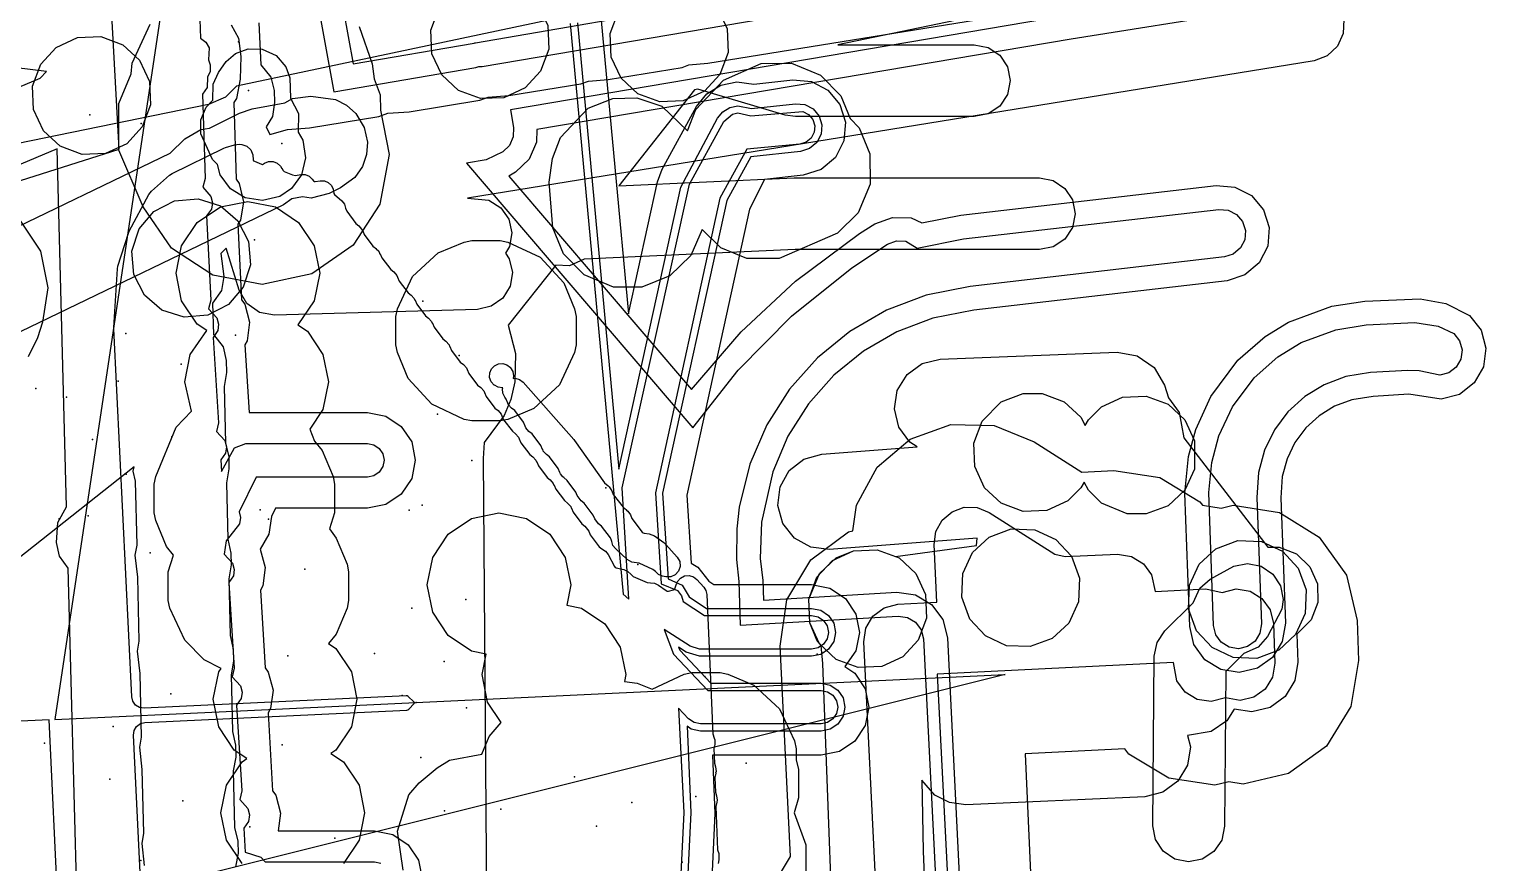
# Model space of a CAD drawing. Header units: metres. Extents: x -3943 to -3664, y 4962 to 6622.
# Drawn here: x -3886 to -3825.1, y 6427.3 to 6462.1 of the extents above; entities that cross this region are included whole.
import ezdxf

# ---------------------------------------------------------------- set-up
doc = ezdxf.new("R2010")
doc.units = ezdxf.units.M
for name, color, linetype in [('AI_GREENING_EXCLUSIONS', 1, 'Continuous'), ('AI_GREENING_LAWN', 82, 'Continuous'), ('AI_GREENING_REJECTED', 6, 'Continuous')]:
    doc.layers.add(name, color=color, linetype=linetype)

msp = doc.modelspace()

# ---------------------------------------------------------------- linework, layer by layer
at = {"layer": 'AI_GREENING_EXCLUSIONS'}
for points in [[(-3885.152, 6575.617), (-3890.289, 6548.12), (-3882.609, 6548.412), (-3850.632, 6549.631), (-3883.688, 6541.7), (-3888.047, 6514.566), (-3849.073, 6516.393), (-3882.057, 6508.173), (-3885.168, 6487.666), (-3847.755, 6489.485), (-3880.725, 6481.207), (-3882.028, 6472.516), (-3847.013, 6474.218), (-3879.983, 6465.94), (-3884.885, 6433.239), (-3877.129, 6433.606), (-3845.165, 6435.116), (-3878.147, 6426.884)], [(-3884.743, 6425.237), (-3885.121, 6433.228), (-3893.112, 6432.851), (-3925.076, 6431.34), (-3892.094, 6439.573), (-3887.147, 6472.267), (-3926.918, 6470.333), (-3893.948, 6478.61), (-3892.645, 6487.302), (-3927.661, 6485.599), (-3894.691, 6493.877), (-3891.614, 6514.398), (-3928.985, 6512.646), (-3896, 6520.867), (-3891.875, 6548.059), (-3898.598, 6547.803), (-3930.574, 6546.584), (-3897.519, 6554.516)], [(-3898.969, 6451.741), (-3882.191, 6457.061), (-3883.53, 6481.513), (-3898.363, 6472.059)], [(-3886.118, 6462.899), (-3885.014, 6462.646), (-3879.461, 6463.787), (-3878.68, 6463.792), (-3878.194, 6463.594), (-3853.95, 6468.737), (-3853.169, 6468.747), (-3852.445, 6468.457), (-3851.886, 6467.912), (-3851.578, 6467.195), (-3851.568, 6466.415), (-3851.858, 6465.69), (-3852.402, 6465.131), (-3853.12, 6464.824), (-3877.292, 6459.696), (-3877.745, 6459.238), (-3878.464, 6458.935), (-3888.749, 6456.822)], [(-3878.888, 6464.445), (-3878.796, 6461.707), (-3878.571, 6461.537), (-3878.436, 6461.299), (-3878.465, 6460.802), (-3878.386, 6460.583), (-3878.399, 6460.31), (-3878.509, 6460.077), (-3878.514, 6459.638), (-3878.716, 6459.364), (-3878.597, 6455.833), (-3878.694, 6455.478), (-3878.36, 6455.093), (-3878.298, 6454.827), (-3878.342, 6454.558), (-3878.544, 6454.283), (-3878.371, 6450.751), (-3878.457, 6450.394), (-3878.112, 6450.019), (-3878.041, 6449.755), (-3878.078, 6449.484), (-3878.272, 6449.204), (-3878.043, 6445.629), (-3878.13, 6445.271), (-3877.785, 6444.897), (-3877.714, 6444.633), (-3877.75, 6444.362), (-3877.945, 6444.082), (-3877.914, 6443.601), (-3877.372, 6444.588), (-3876.9, 6444.771), (-3871.819, 6444.771), (-3871.551, 6444.718), (-3871.324, 6444.566), (-3871.172, 6444.339), (-3871.119, 6444.071), (-3871.172, 6443.804), (-3871.324, 6443.576), (-3871.551, 6443.425), (-3871.819, 6443.371), (-3876.465, 6443.371), (-3877.184, 6441.92), (-3877.124, 6441.684), (-3877.162, 6441.413), (-3877.729, 6440.701), (-3877.803, 6440.149), (-3877.457, 6439.774), (-3877.387, 6439.51), (-3877.423, 6439.24), (-3877.617, 6438.96), (-3877.389, 6435.384), (-3877.475, 6435.027), (-3877.13, 6434.652), (-3877.06, 6434.388), (-3877.096, 6434.117), (-3877.29, 6433.837), (-3877.07, 6430.256), (-3877.159, 6429.9), (-3876.816, 6429.522), (-3876.748, 6429.258), (-3876.786, 6428.987), (-3876.983, 6428.709), (-3876.925, 6427.698), (-3876.277, 6427.492), (-3876.095, 6427.298), (-3871.529, 6427.298), (-3871.261, 6427.244)], [(-3876.352, 6462.348), (-3876.273, 6460.587), (-3875.864, 6460.078), (-3875.724, 6459.51), (-3875.701, 6459.01), (-3875.79, 6458.432), (-3876.052, 6457.997), (-3875.903, 6457.684), (-3875.162, 6457.889), (-3874.246, 6457.953), (-3871.343, 6458.423), (-3870.967, 6458.563), (-3870.081, 6458.628), (-3867.119, 6459.109), (-3866.772, 6459.238), (-3865.917, 6459.304), (-3862.895, 6459.794), (-3862.577, 6459.912), (-3861.753, 6459.979), (-3858.671, 6460.479), (-3858.382, 6460.586), (-3857.589, 6460.655), (-3832.894, 6464.66)], [(-3874.002, 6463.752), (-3873.219, 6459.461), (-3867.293, 6460.47), (-3867.162, 6460.52), (-3867.021, 6460.516), (-3842.89, 6464.623)], [(-3872.833, 6462.913), (-3872.415, 6460.624), (-3867.361, 6461.494), (-3867.33, 6461.506), (-3867.297, 6461.505), (-3857.426, 6463.204)], [(-3843.837, 6463.151), (-3852.161, 6461.428), (-3846.458, 6461.428), (-3845.884, 6461.313), (-3845.397, 6460.988), (-3845.072, 6460.502), (-3844.958, 6459.928), (-3845.072, 6459.354), (-3845.397, 6458.867), (-3845.884, 6458.542), (-3846.458, 6458.428), (-3853.934, 6458.428), (-3854.363, 6458.49), (-3858.006, 6459.576), (-3858.145, 6459.539), (-3861.317, 6455.535), (-3853.983, 6455.868), (-3843.739, 6455.868), (-3843.165, 6455.754), (-3842.679, 6455.429), (-3842.353, 6454.942), (-3842.239, 6454.368), (-3842.353, 6453.794), (-3842.679, 6453.308), (-3843.165, 6452.983), (-3843.739, 6452.868), (-3853.949, 6452.868), (-3862.766, 6452.465), (-3863.375, 6452.198), (-3863.946, 6452.215), (-3865.932, 6449.707), (-3865.638, 6448.535), (-3865.657, 6447.341), (-3865.831, 6446.612), (-3866.109, 6445.946), (-3866.936, 6444.816), (-3866.98, 6444.138), (-3865.94, 6306.141)], [(-3831.021, 6462.478), (-3831.042, 6461.893), (-3831.285, 6461.361), (-3831.713, 6460.962), (-3832.261, 6460.758), (-3867.634, 6455.02), (-3866.748, 6454.931), (-3866.252, 6454.621), (-3865.913, 6454.144), (-3865.782, 6453.573), (-3865.88, 6452.996), (-3866.054, 6452.717), (-3865.891, 6452.487), (-3865.76, 6451.917), (-3865.857, 6451.34), (-3866.168, 6450.844), (-3866.645, 6450.505), (-3867.216, 6450.374), (-3875.701, 6450.126), (-3876.332, 6450.245), (-3876.855, 6450.616), (-3877.175, 6451.172), (-3877.73, 6452.924), (-3877.947, 6452.71), (-3877.824, 6451.743), (-3877.921, 6451.166), (-3878.291, 6450.627), (-3878.252, 6449.318), (-3877.85, 6448.802), (-3877.719, 6448.232), (-3877.704, 6447.732), (-3877.803, 6447.152), (-3877.747, 6444.781), (-3877.618, 6444.208), (-3877.606, 6443.708), (-3877.708, 6443.129), (-3877.653, 6440.77), (-3877.524, 6440.196), (-3877.512, 6439.697), (-3877.614, 6439.118), (-3877.559, 6436.758), (-3877.43, 6436.185), (-3877.418, 6435.685), (-3877.52, 6435.107), (-3877.464, 6432.747), (-3877.335, 6432.174), (-3877.323, 6431.674), (-3877.425, 6431.095), (-3877.37, 6428.736), (-3877.241, 6428.162), (-3877.229, 6427.662), (-3877.331, 6427.084)], [(-3842.57, 6462.648), (-3865.839, 6458.711), (-3865.713, 6457.967), (-3865.724, 6457.577), (-3865.883, 6457.221), (-3866.166, 6456.952), (-3866.861, 6456.615), (-3867.677, 6456.474), (-3858.224, 6445.427), (-3856.331, 6447.829), (-3854.092, 6450.091), (-3851.576, 6452.106), (-3850.08, 6453.092), (-3849.715, 6453.231), (-3849.325, 6453.219), (-3848.849, 6452.931), (-3846.907, 6453.316), (-3836.234, 6454.551), (-3835.845, 6454.52), (-3835.498, 6454.342), (-3835.245, 6454.044), (-3835.126, 6453.673), (-3835.157, 6453.284), (-3835.335, 6452.937), (-3835.633, 6452.684), (-3836.004, 6452.565), (-3846.636, 6451.334), (-3848.463, 6450.968), (-3850.131, 6450.336), (-3851.657, 6449.455), (-3853.017, 6448.347), (-3854.183, 6447.037), (-3855.131, 6445.551), (-3855.835, 6443.912), (-3856.278, 6442.115), (-3856.38, 6441.205), (-3856.403, 6439.932), (-3856.3, 6439.012), (-3856.242, 6437.177), (-3849.637, 6437.556), (-3849.249, 6437.502), (-3848.912, 6437.302), (-3848.677, 6436.988), (-3848.581, 6436.608), (-3847.987, 6424.728)], [(-3835.214, 6462.806), (-3842.406, 6461.662), (-3864.734, 6457.886), (-3864.748, 6457.355), (-3865.067, 6456.642), (-3865.634, 6456.106), (-3865.906, 6455.943), (-3858.281, 6447.032), (-3856.204, 6449.437), (-3853.934, 6451.552), (-3851.251, 6453.538), (-3850.61, 6453.94), (-3849.881, 6454.217), (-3849.101, 6454.193), (-3848.65, 6453.99), (-3847.022, 6454.31), (-3836.349, 6455.545), (-3835.571, 6455.481), (-3834.877, 6455.125), (-3834.371, 6454.531), (-3834.132, 6453.788), (-3834.196, 6453.01), (-3834.552, 6452.316), (-3835.146, 6451.81), (-3835.889, 6451.571), (-3846.48, 6450.346), (-3848.186, 6450.004), (-3849.701, 6449.43), (-3851.088, 6448.629), (-3852.323, 6447.622), (-3853.383, 6446.432), (-3854.244, 6445.082), (-3854.884, 6443.593), (-3855.353, 6441.489), (-3855.403, 6439.961), (-3855.3, 6439.049), (-3855.274, 6438.227), (-3849.695, 6438.555), (-3848.918, 6438.445), (-3848.244, 6438.046), (-3847.774, 6437.418), (-3847.582, 6436.658), (-3846.988, 6424.778)], [(-3862.051, 6462.437), (-3860.911, 6450.188), (-3859.704, 6455.698), (-3859.501, 6456.236), (-3858.061, 6458.846), (-3857.632, 6459.38), (-3857.048, 6459.739), (-3856.378, 6459.879), (-3855.67, 6459.775), (-3854.043, 6459.955), (-3853.266, 6459.888), (-3852.573, 6459.528), (-3852.071, 6458.93), (-3851.836, 6458.186), (-3851.904, 6457.409), (-3852.264, 6456.716), (-3852.861, 6456.214), (-3853.605, 6455.979), (-3855.223, 6455.8), (-3855.859, 6454.558), (-3858.476, 6442.618), (-3858.291, 6439.767), (-3858.015, 6439.612), (-3857.551, 6439.02), (-3857.344, 6438.882), (-3853.257, 6438.882), (-3852.492, 6438.73), (-3851.843, 6438.296), (-3851.409, 6437.647), (-3851.257, 6436.882), (-3851.409, 6436.117), (-3851.867, 6435.452), (-3851.449, 6435.173), (-3851.016, 6434.524), (-3850.863, 6433.759), (-3851.016, 6432.993), (-3851.449, 6432.344), (-3852.098, 6431.911), (-3852.863, 6431.759), (-3857.406, 6431.759), (-3857.305, 6429.316), (-3857.469, 6425.7)], [(-3897.504, 6454.979), (-3885.502, 6460.028), (-3885.237, 6460.303), (-3898.672, 6461.946)], [(-3872.163, 6462.186), (-3871.621, 6460.632), (-3871.543, 6460.009), (-3871.293, 6459.341), (-3871.273, 6458.695), (-3870.905, 6456.838), (-3871.296, 6454.772), (-3872.414, 6453.052), (-3874.14, 6451.858), (-3876.219, 6451.416), (-3878.285, 6451.807), (-3880.005, 6452.925), (-3881.199, 6454.651), (-3882.215, 6457.017), (-3882.215, 6458.967), (-3881.699, 6460.211), (-3881.655, 6460.66), (-3880.899, 6462.291)], [(-3877.514, 6462.257), (-3877.202, 6461.708), (-3877.106, 6460.933), (-3877.138, 6459.995), (-3877.297, 6459.182), (-3877.404, 6459.009), (-3877.308, 6455.814), (-3877.176, 6455.631), (-3876.998, 6454.871), (-3877.125, 6454.101), (-3877.232, 6453.929), (-3877.082, 6450.771), (-3876.945, 6450.592), (-3876.744, 6449.838), (-3876.847, 6449.064), (-3876.949, 6448.889), (-3876.769, 6446.071), (-3871.819, 6446.071), (-3871.053, 6445.919), (-3870.404, 6445.486), (-3869.971, 6444.837), (-3869.819, 6444.071), (-3869.971, 6443.306), (-3870.404, 6442.657), (-3871.053, 6442.224), (-3871.819, 6442.071), (-3875.659, 6442.071), (-3875.83, 6441.726), (-3875.936, 6440.982), (-3876.302, 6440.363), (-3876.09, 6439.593), (-3876.193, 6438.82), (-3876.295, 6438.644), (-3876.1, 6435.404), (-3875.963, 6435.225), (-3875.763, 6434.471), (-3875.866, 6433.698), (-3875.968, 6433.522), (-3875.781, 6430.267), (-3875.645, 6430.087), (-3875.45, 6429.331), (-3875.554, 6428.598), (-3871.529, 6428.598), (-3870.764, 6428.445), (-3870.115, 6428.012), (-3869.681, 6427.363), (-3869.529, 6426.598)], [(-3863.345, 6462.316), (-3861.128, 6438.48), (-3860.899, 6438.269), (-3861.174, 6442.92), (-3858.363, 6455.608), (-3856.923, 6458.218), (-3856.568, 6458.531), (-3856.334, 6458.58), (-3855.802, 6458.452), (-3853.629, 6458.639), (-3853.386, 6458.513), (-3853.211, 6458.304), (-3853.128, 6458.044), (-3853.152, 6457.772), (-3853.278, 6457.529), (-3853.487, 6457.354), (-3853.747, 6457.271), (-3855.962, 6457.061), (-3857.088, 6455.021), (-3859.785, 6442.717), (-3859.538, 6438.903), (-3858.862, 6438.626), (-3858.693, 6438.411), (-3858.628, 6438.175), (-3857.737, 6437.582), (-3853.257, 6437.582), (-3852.989, 6437.529), (-3852.762, 6437.377), (-3852.611, 6437.15), (-3852.557, 6436.882), (-3852.611, 6436.614), (-3852.762, 6436.387), (-3852.989, 6436.235), (-3853.257, 6436.182), (-3857.949, 6436.182), (-3858.337, 6436.299), (-3859.421, 6437.008), (-3859.023, 6435.968), (-3857.594, 6434.459), (-3852.863, 6434.459), (-3852.596, 6434.405), (-3852.368, 6434.254), (-3852.217, 6434.027), (-3852.163, 6433.759), (-3852.217, 6433.491), (-3852.368, 6433.264), (-3852.596, 6433.112), (-3852.863, 6433.059), (-3857.895, 6433.059), (-3858.172, 6433.116), (-3858.403, 6433.277), (-3858.817, 6433.715), (-3858.604, 6429.362), (-3858.785, 6425.675)], [(-3863.046, 6462.344), (-3861.312, 6443.692), (-3858.727, 6455.484), (-3857.186, 6458.363), (-3856.971, 6458.63), (-3856.679, 6458.809), (-3856.344, 6458.879), (-3855.772, 6458.758), (-3853.934, 6458.961), (-3853.545, 6458.927), (-3853.199, 6458.747), (-3852.948, 6458.449), (-3852.83, 6458.077), (-3852.864, 6457.688), (-3853.044, 6457.342), (-3853.343, 6457.091), (-3853.715, 6456.973), (-3855.792, 6456.749), (-3856.804, 6454.914), (-3859.483, 6442.694), (-3859.251, 6439.125), (-3858.666, 6438.853), (-3858.376, 6438.368), (-3857.646, 6437.882), (-3853.257, 6437.882), (-3852.875, 6437.806), (-3852.55, 6437.589), (-3852.333, 6437.265), (-3852.257, 6436.882), (-3852.333, 6436.499), (-3852.55, 6436.175), (-3852.875, 6435.958), (-3853.257, 6435.882), (-3857.949, 6435.882), (-3858.503, 6436.05), (-3858.818, 6436.259), (-3858.766, 6436.134), (-3857.465, 6434.759), (-3852.863, 6434.759), (-3852.481, 6434.683), (-3852.156, 6434.466), (-3851.94, 6434.141), (-3851.863, 6433.759), (-3851.94, 6433.376), (-3852.156, 6433.052), (-3852.481, 6432.835), (-3852.863, 6432.759), (-3857.895, 6432.759), (-3858.29, 6432.84), (-3858.459, 6432.958), (-3858.305, 6429.352), (-3858.485, 6425.664)], [(-3887.64, 6453.248), (-3880.062, 6456.894), (-3879.452, 6457.497), (-3878.78, 6457.893), (-3878.419, 6457.943), (-3877.172, 6458.571), (-3876.643, 6458.75), (-3875.273, 6459.007), (-3874.957, 6459.185), (-3874.183, 6459.28), (-3873.155, 6459.134), (-3872.688, 6458.898), (-3872.299, 6458.55), (-3871.954, 6457.976), (-3871.819, 6457.358), (-3871.859, 6456.836), (-3872.031, 6456.344), (-3872.351, 6455.885), (-3872.949, 6455.444), (-3873.415, 6455.22), (-3874.171, 6455.025), (-3874.532, 6455.077), (-3874.981, 6454.992), (-3875.323, 6454.735), (-3886.71, 6449.257)], [(-3887.64, 6453.248), (-3880.062, 6456.894), (-3879.452, 6457.497), (-3878.78, 6457.893), (-3878.419, 6457.943), (-3877.172, 6458.571), (-3876.643, 6458.75), (-3875.273, 6459.007), (-3874.957, 6459.185), (-3874.183, 6459.28), (-3873.155, 6459.134), (-3872.688, 6458.898), (-3872.299, 6458.55), (-3871.954, 6457.976), (-3871.819, 6457.358), (-3871.859, 6456.836), (-3872.031, 6456.344), (-3872.351, 6455.885), (-3872.949, 6455.444), (-3873.415, 6455.22), (-3874.171, 6455.025), (-3874.532, 6455.077), (-3874.981, 6454.992), (-3875.323, 6454.735), (-3886.71, 6449.257)], [(-3883.945, 6425.44), (-3884.323, 6439.566), (-3884.69, 6440.062), (-3884.82, 6440.632), (-3884.753, 6441.476), (-3884.392, 6442.126), (-3884.792, 6457.072), (-3896.585, 6452.111)], [(-3877.062, 6427.228), (-3877.712, 6428.201), (-3877.941, 6429.349), (-3877.712, 6430.498), (-3877.062, 6431.471), (-3876.854, 6431.61), (-3877.385, 6431.965), (-3878.035, 6432.938), (-3878.264, 6434.086), (-3878.035, 6435.234), (-3877.939, 6435.378), (-3878.641, 6435.739), (-3879.452, 6436.55), (-3880.082, 6437.896), (-3880.147, 6438.219), (-3880.147, 6439.406), (-3879.926, 6440.102), (-3880.214, 6440.475), (-3880.667, 6441.559), (-3880.732, 6441.881), (-3880.732, 6443.068), (-3880.667, 6443.391), (-3879.813, 6445.448), (-3879.174, 6446.12), (-3879.451, 6447.341), (-3879.223, 6448.489), (-3878.533, 6449.488), (-3878.937, 6449.758), (-3879.587, 6450.731), (-3879.816, 6451.879), (-3879.587, 6453.027), (-3878.937, 6454), (-3877.964, 6454.651), (-3876.816, 6454.879), (-3875.668, 6454.651), (-3874.694, 6454), (-3874.044, 6453.027), (-3873.816, 6451.879), (-3874.044, 6450.731), (-3874.733, 6449.732), (-3874.33, 6449.462), (-3873.68, 6448.489), (-3873.451, 6447.341), (-3873.68, 6446.193), (-3874.234, 6445.363), (-3874.027, 6444.875), (-3873.712, 6444.474), (-3873.259, 6443.391), (-3873.194, 6443.068), (-3873.194, 6441.881), (-3873.405, 6441.211), (-3873.128, 6440.812), (-3872.674, 6439.729), (-3872.609, 6439.406), (-3872.609, 6438.219), (-3872.674, 6437.896), (-3873.128, 6436.813), (-3873.445, 6436.41), (-3873.142, 6436.208), (-3872.492, 6435.234), (-3872.264, 6434.086), (-3872.492, 6432.938), (-3873.142, 6431.965), (-3873.351, 6431.826), (-3872.819, 6431.471), (-3872.169, 6430.498), (-3871.941, 6429.349), (-3872.169, 6428.201), (-3872.819, 6427.228)], [(-3886.346, 6454.105), (-3885.478, 6452.808), (-3885.174, 6451.277), (-3885.395, 6449.836), (-3885.607, 6449.181), (-3886, 6448.391)], [(-3852.194, 6419.597), (-3852.783, 6435.587), (-3852.861, 6436.333), (-3853.035, 6436.559), (-3853.337, 6437.282), (-3853.376, 6438.268), (-3852.928, 6439.344), (-3852.229, 6439.991), (-3851.506, 6440.293), (-3850.52, 6440.332), (-3849.745, 6440.05), (-3846.371, 6440.511), (-3846.344, 6440.819), (-3852.517, 6440.344), (-3853.292, 6440.437), (-3853.972, 6440.819), (-3854.455, 6441.433), (-3854.665, 6442.184), (-3854.572, 6442.959), (-3854.19, 6443.639), (-3853.576, 6444.122), (-3852.824, 6444.332), (-3848.85, 6444.638), (-3849.156, 6444.825), (-3849.615, 6445.456), (-3849.798, 6446.215), (-3849.676, 6446.986), (-3849.269, 6447.651), (-3848.638, 6448.11), (-3847.879, 6448.293), (-3840.494, 6448.588), (-3839.648, 6448.438), (-3838.944, 6447.946), (-3838.511, 6447.204), (-3838.339, 6446.673), (-3837.896, 6446.066), (-3837.701, 6445.007), (-3834.195, 6440.434), (-3833.723, 6440.445), (-3832.995, 6440.163), (-3832.431, 6439.623), (-3832.116, 6438.909), (-3832.099, 6438.129), (-3832.381, 6437.402), (-3832.985, 6436.809), (-3832.937, 6435.637), (-3833.058, 6434.866), (-3833.464, 6434.2), (-3834.095, 6433.74), (-3834.853, 6433.557), (-3835.596, 6433.673), (-3835.911, 6433.184), (-3836.553, 6432.74), (-3837.542, 6432.571), (-3837.427, 6432.105), (-3837.545, 6431.334), (-3837.949, 6430.666), (-3838.578, 6430.204), (-3839.336, 6430.018), (-3846.805, 6429.683), (-3847.489, 6429.772), (-3848.102, 6430.087), (-3848.651, 6430.713), (-3848.591, 6427.736), (-3848.157, 6417.332)], [(-3854.854, 6426.335), (-3854.134, 6427.522), (-3854.574, 6436.308), (-3854.289, 6438.238), (-3853.288, 6439.912), (-3851.722, 6441.076), (-3851.532, 6441.124), (-3851.385, 6442.192), (-3850.517, 6443.778), (-3849.143, 6444.951), (-3847.441, 6445.56), (-3845.634, 6445.523), (-3843.958, 6444.847), (-3841.961, 6443.58), (-3840.627, 6443.639), (-3838.699, 6443.344), (-3837.03, 6442.334), (-3836.925, 6442.191), (-3836.146, 6442.076), (-3835.634, 6442.197), (-3833.709, 6441.884), (-3832.049, 6440.858), (-3830.909, 6439.275), (-3830.461, 6437.376), (-3830.403, 6435.713), (-3830.716, 6433.788), (-3831.742, 6432.128), (-3833.325, 6430.988), (-3835.223, 6430.54), (-3835.822, 6430.638), (-3836.4, 6430.495), (-3838.329, 6430.788), (-3839.999, 6431.796), (-3840.166, 6432.023), (-3844.336, 6431.814), (-3840.872, 6354.744)], [(-3881.134, 6427.147), (-3881.24, 6428.068), (-3881.166, 6428.494), (-3881.228, 6431.159), (-3881.334, 6432.08), (-3881.26, 6432.505), (-3881.322, 6435.17), (-3881.428, 6436.091), (-3881.354, 6436.516), (-3881.417, 6439.181), (-3881.523, 6440.102), (-3881.448, 6440.528), (-3881.511, 6443.193), (-3881.605, 6443.614), (-3881.573, 6443.798), (-3896.146, 6432.285)], [(-3870.33, 6426.954), (-3870.566, 6428.584), (-3870.094, 6430.097), (-3869.655, 6430.599), (-3868.902, 6431.23), (-3868.902, 6431.23), (-3868.396, 6431.543), (-3867.041, 6431.792), (-3866.732, 6432.531), (-3866.229, 6433.12), (-3866.798, 6433.971), (-3867.026, 6435.119), (-3866.856, 6435.974), (-3867.47, 6436.096), (-3868.443, 6436.746), (-3869.093, 6437.719), (-3869.322, 6438.868), (-3869.093, 6440.016), (-3868.443, 6440.989), (-3867.47, 6441.639), (-3866.322, 6441.868), (-3865.173, 6441.639), (-3864.2, 6440.989), (-3863.55, 6440.016), (-3863.322, 6438.868), (-3863.492, 6438.013), (-3862.878, 6437.891), (-3861.905, 6437.24), (-3861.255, 6436.267), (-3861.026, 6435.119), (-3861.083, 6434.832), (-3860.547, 6434.767), (-3859.927, 6434.508), (-3858.588, 6435.133), (-3858.266, 6435.199), (-3857.078, 6435.199), (-3856.756, 6435.133), (-3855.673, 6434.68), (-3854.599, 6433.692), (-3853.968, 6432.346), (-3853.903, 6432.023), (-3853.903, 6431.564), (-3853.801, 6431.154), (-3853.801, 6429.967), (-3853.99, 6429.349), (-3853.496, 6428.003), (-3853.496, 6426.815)], [(-3850.556, 6426.043), (-3851.078, 6436.483), (-3850.993, 6437.062), (-3850.692, 6437.564), (-3850.223, 6437.913), (-3849.655, 6438.056), (-3848.027, 6438.138), (-3848.135, 6440.558), (-3848.061, 6441.095), (-3847.801, 6441.571), (-3847.389, 6441.923), (-3846.878, 6442.105), (-3846.336, 6442.094), (-3845.833, 6441.891), (-3843.095, 6440.154), (-3842.654, 6440.045), (-3840.471, 6440.143), (-3839.893, 6440.054), (-3839.392, 6439.751), (-3839.046, 6439.279), (-3838.901, 6438.594), (-3836.782, 6438.7), (-3836.098, 6438.552), (-3835.511, 6438.699), (-3834.933, 6438.605), (-3834.436, 6438.297), (-3834.093, 6437.822), (-3833.959, 6437.252), (-3833.901, 6435.59), (-3833.994, 6435.012), (-3834.302, 6434.515), (-3834.777, 6434.172), (-3835.347, 6434.038), (-3835.961, 6434.154), (-3836.56, 6433.991), (-3837.139, 6434.079), (-3837.64, 6434.382), (-3837.987, 6434.853), (-3838.137, 6435.629), (-3848.007, 6435.135), (-3847.487, 6424.746)]]:
    msp.add_lwpolyline(points, dxfattribs=at)
for points in [[(-3866.309, 6464.097), (-3865.392, 6463.756), (-3864.693, 6463.109), (-3864.284, 6462.227), (-3864.245, 6461.241), (-3864.586, 6460.324), (-3865.233, 6459.625), (-3866.115, 6459.216), (-3867.101, 6459.177), (-3868.018, 6459.518), (-3868.717, 6460.165), (-3869.126, 6461.047), (-3869.165, 6462.033), (-3868.824, 6462.95), (-3868.177, 6463.649), (-3867.295, 6464.058), (-3866.309, 6464.097)], [(-3858.813, 6463.96), (-3857.896, 6463.619), (-3857.197, 6462.972), (-3856.788, 6462.09), (-3856.749, 6461.104), (-3857.09, 6460.187), (-3857.737, 6459.488), (-3858.619, 6459.079), (-3859.605, 6459.04), (-3860.522, 6459.381), (-3861.221, 6460.028), (-3861.63, 6460.91), (-3861.669, 6461.896), (-3861.328, 6462.813), (-3860.681, 6463.512), (-3859.799, 6463.921), (-3858.813, 6463.96)], [(-3882.955, 6461.766), (-3882.038, 6461.425), (-3881.339, 6460.778), (-3880.93, 6459.896), (-3880.891, 6458.91), (-3881.232, 6457.993), (-3881.879, 6457.294), (-3882.761, 6456.885), (-3883.747, 6456.846), (-3884.664, 6457.187), (-3885.363, 6457.834), (-3885.772, 6458.716), (-3885.811, 6459.702), (-3885.47, 6460.619), (-3884.823, 6461.318), (-3883.941, 6461.727), (-3882.955, 6461.766)], [(-3878.782, 6458.284), (-3878.558, 6458.825), (-3878.276, 6459.107), (-3878.267, 6459.783), (-3878.04, 6460.272), (-3877.717, 6460.724), (-3877.336, 6461.061), (-3876.803, 6461.262), (-3876.218, 6461.247), (-3875.633, 6460.972), (-3875.233, 6460.504), (-3875.07, 6460.038), (-3875.032, 6459.198), (-3874.703, 6458.553), (-3874.716, 6457.778), (-3874.52, 6457.434), (-3874.406, 6456.702), (-3874.578, 6455.994), (-3874.998, 6455.416), (-3875.486, 6455.089), (-3876.206, 6454.916), (-3876.93, 6455.034), (-3877.539, 6455.408), (-3877.968, 6455.997), (-3878.082, 6456.422), (-3878.297, 6456.637), (-3878.782, 6457.699), (-3878.782, 6458.284)], [(-3859.517, 6458.858), (-3858.438, 6457.837), (-3858.096, 6458.724), (-3856.936, 6459.946), (-3855.359, 6460.648), (-3854.101, 6460.662), (-3852.891, 6460.156), (-3852.042, 6459.288), (-3851.644, 6458.339), (-3851.275, 6457.95), (-3850.821, 6456.867), (-3850.807, 6455.609), (-3851.313, 6454.399), (-3852.181, 6453.55), (-3854.611, 6452.492), (-3855.961, 6452.492), (-3857.045, 6452.945), (-3857.835, 6453.713), (-3858.305, 6452.63), (-3859.182, 6451.775), (-3860.347, 6451.305), (-3861.535, 6451.305), (-3862.767, 6451.82), (-3863.622, 6452.697), (-3864.075, 6453.781), (-3864.22, 6455.681), (-3864.09, 6456.679), (-3863.751, 6457.554), (-3862.591, 6458.776), (-3861.561, 6459.183), (-3860.567, 6459.21), (-3859.517, 6458.858)], [(-3876.71, 6452.228), (-3877.012, 6451.297), (-3877.63, 6450.571), (-3878.493, 6450.125), (-3879.476, 6450.044), (-3880.407, 6450.346), (-3881.133, 6450.964), (-3881.579, 6451.827), (-3881.66, 6452.81), (-3881.358, 6453.741), (-3880.74, 6454.467), (-3879.877, 6454.913), (-3878.894, 6454.994), (-3877.963, 6454.692), (-3877.237, 6454.074), (-3876.791, 6453.211), (-3876.71, 6452.228)], [(-3867.782, 6453.185), (-3867.46, 6453.25), (-3866.273, 6453.25), (-3865.95, 6453.185), (-3864.603, 6452.554), (-3863.616, 6451.48), (-3863.162, 6450.397), (-3863.097, 6450.074), (-3863.097, 6448.887), (-3863.162, 6448.565), (-3863.793, 6447.218), (-3864.867, 6446.23), (-3865.95, 6445.777), (-3866.273, 6445.712), (-3867.46, 6445.712), (-3867.782, 6445.777), (-3869.129, 6446.408), (-3870.117, 6447.481), (-3870.57, 6448.565), (-3870.635, 6448.887), (-3870.635, 6450.074), (-3870.57, 6450.397), (-3869.939, 6451.744), (-3868.866, 6452.731), (-3867.782, 6453.185)], [(-3834.299, 6449.239), (-3833.326, 6449.836), (-3831.512, 6450.51), (-3830.136, 6450.722), (-3827.83, 6450.816), (-3826.749, 6450.617), (-3825.758, 6450.122), (-3825.282, 6449.504), (-3825.079, 6448.751), (-3825.179, 6447.977), (-3825.568, 6447.3), (-3826.186, 6446.824), (-3826.94, 6446.621), (-3828.305, 6446.826), (-3829.794, 6446.735), (-3830.681, 6446.592), (-3831.401, 6446.324), (-3832.047, 6445.928), (-3832.604, 6445.42), (-3833.057, 6444.816), (-3833.389, 6444.135), (-3833.587, 6443.392), (-3833.644, 6442.498), (-3833.459, 6437.27), (-3833.585, 6436.5), (-3833.995, 6435.836), (-3834.628, 6435.38), (-3835.388, 6435.201), (-3836.158, 6435.326), (-3836.822, 6435.736), (-3837.278, 6436.37), (-3837.457, 6437.129), (-3837.653, 6442.692), (-3837.503, 6444.232), (-3837.204, 6445.353), (-3836.569, 6446.74), (-3835.439, 6448.248), (-3834.299, 6449.239)], [(-3832.804, 6448.983), (-3831.353, 6449.523), (-3830.075, 6449.724), (-3828.045, 6449.827), (-3827.069, 6449.67), (-3826.416, 6449.369), (-3826.178, 6449.06), (-3826.076, 6448.684), (-3826.127, 6448.297), (-3826.321, 6447.958), (-3826.63, 6447.72), (-3827.007, 6447.619), (-3827.871, 6447.804), (-3828.338, 6447.826), (-3829.905, 6447.73), (-3830.937, 6447.564), (-3831.841, 6447.227), (-3832.651, 6446.731), (-3833.348, 6446.095), (-3833.914, 6445.34), (-3834.33, 6444.486), (-3834.579, 6443.555), (-3834.645, 6442.513), (-3834.459, 6437.235), (-3834.521, 6436.85), (-3834.727, 6436.518), (-3835.043, 6436.29), (-3835.423, 6436.2), (-3835.808, 6436.263), (-3836.14, 6436.468), (-3836.368, 6436.785), (-3836.458, 6437.164), (-3836.654, 6442.727), (-3836.537, 6443.974), (-3836.238, 6445.095), (-3835.67, 6446.302), (-3834.765, 6447.509), (-3833.777, 6448.387), (-3832.804, 6448.983)], [(-3845.33, 6442.275), (-3846.029, 6442.922), (-3846.438, 6443.804), (-3846.477, 6444.79), (-3846.136, 6445.707), (-3845.33, 6446.513), (-3844.413, 6446.854), (-3843.621, 6446.854), (-3842.704, 6446.513), (-3842.005, 6445.866), (-3841.824, 6445.529), (-3841.685, 6445.764), (-3841.145, 6446.304), (-3840.263, 6446.713), (-3839.277, 6446.752), (-3838.36, 6446.411), (-3837.661, 6445.764), (-3837.252, 6444.882), (-3837.252, 6443.702), (-3837.661, 6442.82), (-3838.36, 6442.173), (-3839.277, 6441.832), (-3840.069, 6441.832), (-3841.145, 6442.28), (-3841.685, 6442.82), (-3841.866, 6443.157), (-3842.005, 6442.922), (-3842.545, 6442.382), (-3843.427, 6441.973), (-3844.413, 6441.934), (-3845.33, 6442.275)], [(-3844.917, 6441.205), (-3843.931, 6441.166), (-3843.049, 6440.757), (-3842.402, 6440.058), (-3842.061, 6439.141), (-3842.1, 6438.155), (-3842.509, 6437.273), (-3843.208, 6436.626), (-3844.125, 6436.285), (-3845.111, 6436.324), (-3845.993, 6436.733), (-3846.64, 6437.432), (-3846.981, 6438.349), (-3846.942, 6439.335), (-3846.533, 6440.217), (-3845.834, 6440.864), (-3844.917, 6441.205)], [(-3835.442, 6440.718), (-3834.456, 6440.679), (-3833.574, 6440.269), (-3832.927, 6439.57), (-3832.586, 6438.653), (-3832.625, 6437.667), (-3833.034, 6436.786), (-3833.733, 6436.139), (-3834.65, 6435.797), (-3835.637, 6435.836), (-3836.518, 6436.246), (-3837.165, 6436.945), (-3837.507, 6437.862), (-3837.467, 6438.848), (-3837.058, 6439.729), (-3836.359, 6440.377), (-3835.442, 6440.718)], [(-3849.603, 6439.991), (-3848.904, 6439.344), (-3848.495, 6438.462), (-3848.456, 6437.476), (-3848.797, 6436.559), (-3849.444, 6435.86), (-3850.326, 6435.451), (-3851.312, 6435.412), (-3852.229, 6435.753), (-3852.928, 6436.4), (-3853.337, 6437.282), (-3853.376, 6438.268), (-3853.035, 6439.185), (-3852.388, 6439.884), (-3851.506, 6440.293), (-3850.52, 6440.332), (-3849.603, 6439.991)], [(-3835.615, 6439.645), (-3835.041, 6439.758), (-3834.467, 6439.641), (-3833.982, 6439.315), (-3833.658, 6438.827), (-3833.546, 6438.252), (-3833.602, 6437.851), (-3834.205, 6436.703), (-3834.589, 6436.261), (-3835.197, 6435.993), (-3835.945, 6435.251), (-3835.997, 6428.781), (-3836.116, 6428.208), (-3836.445, 6427.724), (-3836.934, 6427.403), (-3837.509, 6427.293), (-3838.082, 6427.412), (-3838.566, 6427.741), (-3838.887, 6428.231), (-3838.997, 6428.805), (-3838.94, 6435.892), (-3838.822, 6436.462), (-3838.497, 6436.944), (-3837.311, 6438.122), (-3837.039, 6438.729), (-3836.594, 6439.109), (-3835.615, 6439.645)]]:
    msp.add_lwpolyline(points, close=True, dxfattribs=at)
at = {"layer": 'AI_GREENING_LAWN'}
msp.add_lwpolyline([(-3879.706, 6393.572), (-3881.595, 6432.593), (-3881.567, 6432.786), (-3881.466, 6432.954), (-3881.309, 6433.07), (-3881.12, 6433.117), (-3870.172, 6433.634), (-3870.127, 6433.645), (-3870.09, 6433.673), (-3869.871, 6433.914), (-3869.849, 6433.95), (-3869.874, 6433.983), (-3870.115, 6434.203), (-3870.115, 6434.203), (-3870.155, 6434.227), (-3870.201, 6434.233), (-3881.15, 6433.716), (-3881.343, 6433.745), (-3881.51, 6433.845), (-3881.626, 6434.002), (-3881.673, 6434.191), (-3882.417, 6449.557), (-3882.417, 6449.611), (-3882.269, 6452.062), (-3882.246, 6452.184), (-3881.806, 6453.559), (-3881.771, 6453.643), (-3880.95, 6455.173), (-3880.839, 6455.313), (-3880.087, 6455.973), (-3879.978, 6456.046), (-3877.822, 6457.107), (-3877.748, 6457.136), (-3877.371, 6457.251), (-3877.187, 6457.272), (-3877.072, 6457.263), (-3876.855, 6457.195), (-3876.691, 6457.038), (-3876.614, 6456.824), (-3876.589, 6456.618), (-3876.577, 6456.579), (-3876.543, 6456.557), (-3876.245, 6456.435), (-3876.202, 6456.426), (-3876.126, 6456.477), (-3875.951, 6456.55), (-3875.762, 6456.553), (-3875.586, 6456.485), (-3875.447, 6456.357), (-3875.402, 6456.264), (-3875.399, 6456.266), (-3875.348, 6456.169), (-3875.306, 6456.137), (-3874.957, 6455.988), (-3874.824, 6455.971), (-3874.597, 6456.005), (-3874.423, 6456), (-3874.26, 6455.935), (-3874.13, 6455.818), (-3874.069, 6455.74), (-3874.039, 6455.713), (-3873.998, 6455.712), (-3873.798, 6455.741), (-3873.621, 6455.736), (-3873.458, 6455.669), (-3873.328, 6455.55), (-3873.247, 6455.393), (-3873.226, 6455.218), (-3873.226, 6455.209), (-3873.2, 6455.176), (-3872.896, 6454.91), (-3872.781, 6454.763), (-3872.734, 6454.607), (-3872.68, 6454.47), (-3872.301, 6453.966), (-3872.174, 6453.868), (-3872.012, 6453.654), (-3871.954, 6453.505), (-3871.59, 6453.019), (-3871.448, 6452.904), (-3871.455, 6452.896), (-3871.349, 6452.81), (-3871.295, 6452.683), (-3871.285, 6452.687), (-3871.215, 6452.52), (-3870.848, 6452.036), (-3870.717, 6451.935), (-3870.591, 6451.793), (-3870.565, 6451.721), (-3870.559, 6451.723), (-3870.488, 6451.555), (-3870.122, 6451.07), (-3869.99, 6450.97), (-3869.864, 6450.828), (-3869.838, 6450.756), (-3869.832, 6450.758), (-3869.761, 6450.59), (-3869.395, 6450.105), (-3869.264, 6450.005), (-3869.138, 6449.863), (-3869.112, 6449.791), (-3869.106, 6449.793), (-3869.035, 6449.625), (-3868.669, 6449.14), (-3868.538, 6449.04), (-3868.411, 6448.898), (-3868.386, 6448.825), (-3868.38, 6448.828), (-3868.308, 6448.66), (-3867.942, 6448.175), (-3867.811, 6448.075), (-3867.685, 6447.933), (-3867.659, 6447.86), (-3867.653, 6447.863), (-3867.582, 6447.695), (-3867.216, 6447.21), (-3867.085, 6447.11), (-3866.958, 6446.967), (-3866.933, 6446.895), (-3866.927, 6446.898), (-3866.855, 6446.729), (-3866.489, 6446.245), (-3866.358, 6446.145), (-3866.232, 6446.002), (-3866.206, 6445.93), (-3866.2, 6445.933), (-3866.129, 6445.764), (-3865.763, 6445.28), (-3865.632, 6445.179), (-3865.506, 6445.037), (-3865.48, 6444.965), (-3865.474, 6444.968), (-3865.403, 6444.799), (-3865.036, 6444.315), (-3864.905, 6444.214), (-3864.779, 6444.072), (-3864.753, 6444), (-3864.747, 6444.002), (-3864.676, 6443.834), (-3864.31, 6443.35), (-3864.179, 6443.249), (-3864.053, 6443.107), (-3864.027, 6443.035), (-3864.021, 6443.037), (-3863.95, 6442.869), (-3863.583, 6442.385), (-3863.452, 6442.284), (-3863.326, 6442.142), (-3863.3, 6442.07), (-3863.294, 6442.072), (-3863.223, 6441.904), (-3862.857, 6441.419), (-3862.73, 6441.322), (-3862.569, 6441.108), (-3862.51, 6440.958), (-3862.131, 6440.455), (-3862.026, 6440.375), (-3862.022, 6440.373), (-3861.873, 6440.279), (-3861.766, 6440.14), (-3861.501, 6439.634), (-3861.469, 6439.595), (-3861.423, 6439.573), (-3861.109, 6439.503), (-3860.941, 6439.43), (-3860.818, 6439.31), (-3860.711, 6439.222), (-3860.134, 6438.968), (-3859.988, 6438.946), (-3859.825, 6438.937), (-3859.657, 6438.858), (-3859.333, 6438.626), (-3859.288, 6438.607), (-3859.239, 6438.607), (-3859.029, 6438.654), (-3858.994, 6438.669), (-3858.975, 6438.702), (-3858.897, 6438.903), (-3858.896, 6438.902), (-3858.858, 6439.01), (-3858.735, 6439.152), (-3858.568, 6439.239), (-3858.38, 6439.257), (-3858.199, 6439.205), (-3858.05, 6439.09), (-3857.766, 6438.767), (-3857.678, 6438.624), (-3857.642, 6438.459), (-3857.386, 6432.645), (-3857.33, 6432.464), (-3857.334, 6432.463), (-3857.305, 6432.388), (-3857.307, 6432.2), (-3857.343, 6432.025), (-3857.319, 6431.419), (-3857.269, 6431.261), (-3857.247, 6431.072), (-3857.267, 6430.998), (-3857.261, 6430.997), (-3857.298, 6430.818), (-3857.275, 6430.213), (-3857.225, 6430.056), (-3857.202, 6429.867), (-3857.223, 6429.793), (-3857.216, 6429.791), (-3857.254, 6429.613), (-3857.186, 6427.803), (-3857.137, 6427.65), (-3857.128, 6427.382), (-3857.165, 6427.226)], dxfattribs=at)
msp.add_lwpolyline([(-3865.742, 6447.773), (-3865.711, 6447.593), (-3865.732, 6447.49), (-3865.643, 6447.499), (-3865.459, 6447.448), (-3865.309, 6447.332), (-3863.201, 6444.939), (-3863.169, 6444.898), (-3861.914, 6443.126), (-3861.762, 6443.001), (-3861.766, 6442.997), (-3861.711, 6442.958), (-3861.607, 6442.799), (-3861.545, 6442.646), (-3861.135, 6442.112), (-3860.992, 6441.998), (-3860.996, 6441.993), (-3860.933, 6441.949), (-3860.83, 6441.79), (-3860.767, 6441.637), (-3860.332, 6441.072), (-3860.297, 6441.042), (-3860.253, 6441.027), (-3860.045, 6441.001), (-3859.817, 6440.912), (-3859.428, 6440.634), (-3859.343, 6440.558), (-3858.869, 6440.019), (-3858.767, 6439.838), (-3858.748, 6439.631), (-3858.814, 6439.433), (-3858.956, 6439.281), (-3859.147, 6439.198), (-3859.355, 6439.201), (-3859.495, 6439.233), (-3859.662, 6439.305), (-3859.787, 6439.427), (-3859.893, 6439.514), (-3860.47, 6439.768), (-3860.667, 6439.797), (-3860.666, 6439.803), (-3860.772, 6439.813), (-3860.959, 6439.922), (-3861.458, 6440.385), (-3861.56, 6440.517), (-3861.612, 6440.676), (-3861.62, 6440.722), (-3861.667, 6440.833), (-3862.033, 6441.318), (-3862.16, 6441.415), (-3862.321, 6441.629), (-3862.38, 6441.779), (-3862.759, 6442.283), (-3862.887, 6442.38), (-3863.048, 6442.595), (-3863.106, 6442.744), (-3863.47, 6443.23), (-3863.613, 6443.345), (-3863.611, 6443.347), (-3863.657, 6443.378), (-3863.755, 6443.508), (-3863.773, 6443.561), (-3863.775, 6443.56), (-3863.846, 6443.729), (-3864.212, 6444.213), (-3864.343, 6444.313), (-3864.469, 6444.456), (-3864.495, 6444.528), (-3864.501, 6444.525), (-3864.572, 6444.694), (-3864.939, 6445.178), (-3865.07, 6445.279), (-3865.196, 6445.421), (-3865.222, 6445.493), (-3865.228, 6445.49), (-3865.299, 6445.659), (-3865.665, 6446.143), (-3865.796, 6446.244), (-3865.922, 6446.386), (-3865.948, 6446.458), (-3865.954, 6446.456), (-3866.025, 6446.624), (-3866.083, 6446.7), (-3866.166, 6446.871), (-3866.18, 6447.061), (-3866.167, 6447.102), (-3866.17, 6447.102), (-3866.352, 6447.12), (-3866.515, 6447.203), (-3866.523, 6447.209), (-3866.649, 6447.351), (-3866.713, 6447.53), (-3866.713, 6447.533), (-3866.708, 6447.716), (-3866.637, 6447.884), (-3866.51, 6448.016), (-3866.345, 6448.093), (-3866.162, 6448.106), (-3865.988, 6448.052), (-3865.844, 6447.94), (-3865.836, 6447.93), (-3865.742, 6447.773)], close=True, dxfattribs=at)
at = {"layer": 'AI_GREENING_REJECTED'}
for p in [(-3877.21, 6461.55), (-3876.79, 6459.51), (-3883.42, 6458.5), (-3881.28, 6458.14), (-3875.4, 6457.3), (-3876.54, 6453.28), (-3869.51, 6450.71), (-3881.92, 6449.37), (-3877.33, 6449.29), (-3867.99, 6448.44), (-3879.61, 6448.09), (-3882.24, 6447.38), (-3885.68, 6447.07), (-3884.4, 6446.7), (-3868.89, 6446), (-3883.31, 6444.94), (-3880, 6445.05), (-3881.9, 6443.49), (-3867.46, 6444.06), (-3861.86, 6442.92), (-3883.49, 6441.75), (-3876.3, 6442), (-3870.08, 6441.99), (-3869.53, 6442.2), (-3884.7, 6441.62), (-3875.95, 6441.61), (-3880.9, 6440.21), (-3874.43, 6439.52), (-3860.52, 6439.71), (-3867.71, 6438.26), (-3869.97, 6437.89), (-3875.14, 6435.9), (-3871.52, 6436), (-3868.61, 6435.66), (-3853.02, 6435.97), (-3857.72, 6435.04), (-3880.04, 6434.32), (-3870.37, 6434.25), (-3869.78, 6433.95), (-3867.68, 6433.73), (-3882.45, 6432.95), (-3885.32, 6432.25), (-3875.38, 6432.18), (-3869.59, 6431.66), (-3855.99, 6431.42), (-3882.59, 6430.75), (-3863.16, 6430.85), (-3879.54, 6429.85), (-3866.24, 6429.5), (-3860.77, 6429.78), (-3858.1, 6430.02), (-3868.6, 6429.43), (-3876.73, 6428.76), (-3873.18, 6428.28), (-3862.25, 6428.79), (-3881.29, 6427.35), (-3858.66, 6427.29)]:
    msp.add_point(p, dxfattribs=at)

doc.saveas('drawing.dxf')
